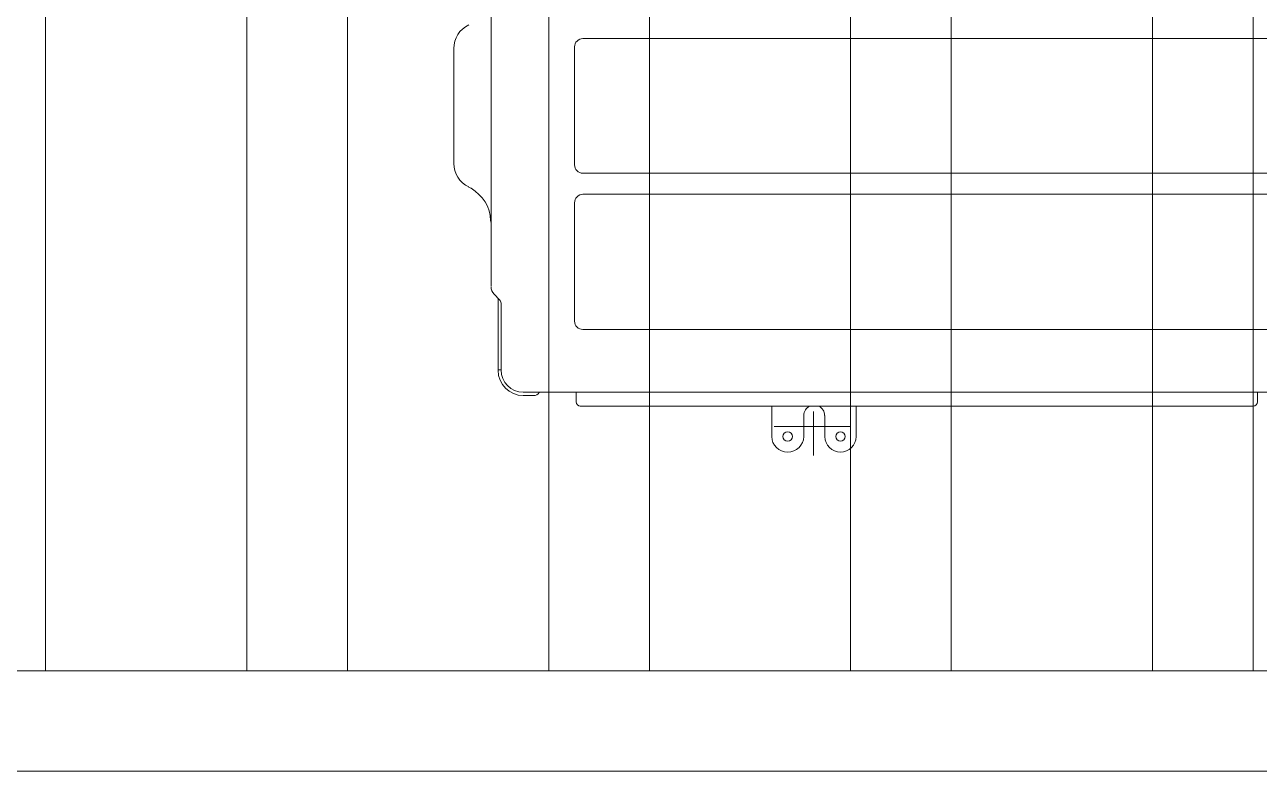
# Model space of a CAD drawing. Header units: inches. Extents: x -114 to 635, y -137 to 57.
# Drawn here: x 214.823 to 215.436, y 27.143 to 27.514 of the extents above; entities that cross this region are included whole.
import ezdxf

# ---------------------------------------------------------------- set-up
doc = ezdxf.new("R2010")
doc.units = ezdxf.units.IN
doc.header["$MEASUREMENT"] = 0
doc.layers.get('0').update_dxf_attribs({"lineweight": 5})
doc.layers.add('HATCH', color=15, linetype='Continuous', lineweight=0)
doc.layers.add('UTILITIES', color=141, linetype='Continuous', lineweight=0)

# ---------------------------------------------------------------- blocks, each defined once
blk = doc.blocks.new('AC PLAN')
for points in [[(195729.12, 93323.08), (195729.12, 93323.08), (195729.12, 93412.91), (195729.12, 93412.91)], [(195717.97, 93363.42), (195713.45, 93361.24), (195710.59, 93356.71), (195710.59, 93351.73)], [(195774.74, 93356.62), (195772.43, 93356.62), (195770.57, 93354.77), (195770.57, 93352.46)], [(195770.57, 93352.63), (195770.57, 93352.63), (195770.57, 93293.8), (195770.57, 93293.8)], [(196151.38, 93356.71), (196151.38, 93356.71), (195774.92, 93356.71), (195774.92, 93356.71)], [(195710.59, 93351.77), (195710.59, 93351.77), (195710.59, 93294.66), (195710.59, 93294.66)], [(195729.12, 93323.08), (195729.12, 93323.08), (195729.12, 93233.52), (195729.12, 93233.52)], [(195710.59, 93294.63), (195710.59, 93289.67), (195713.45, 93285.12), (195717.97, 93282.94)], [(195770.57, 93293.91), (195770.57, 93291.6), (195772.43, 93289.73), (195774.74, 93289.73)], [(196151.38, 93289.73), (196151.38, 93289.73), (195774.92, 93289.73), (195774.92, 93289.73)], [(195774.74, 93279.23), (195772.43, 93279.23), (195770.57, 93277.37), (195770.57, 93275.08)], [(196151.38, 93279.29), (196151.38, 93279.29), (195774.92, 93279.29), (195774.92, 93279.29)], [(195770.57, 93274.95), (195770.57, 93274.95), (195770.57, 93216.42), (195770.57, 93216.42)], [(195729.12, 93233.34), (195729.12, 93231.92), (195729.68, 93230.58), (195730.68, 93229.57)], [(195733.28, 93226.84), (195733.28, 93226.84), (195730.68, 93229.57), (195730.68, 93229.57)], [(195732.61, 93191.78), (195732.61, 93202.81), (195732.61, 93227.54), (195732.61, 93227.54)], [(195734.05, 93225.1), (195733.99, 93225.76), (195733.72, 93226.41), (195733.23, 93226.89)], [(195734.05, 93191.94), (195734.05, 93202.53), (195734.05, 93225.1), (195734.05, 93225.1)], [(195770.57, 93216.23), (195770.57, 93213.94), (195772.43, 93212.07), (195774.74, 93212.07)], [(196151.38, 93212.07), (196151.38, 93212.07), (195774.92, 93212.07), (195774.92, 93212.07)], [(195734.06, 93191.97), (195734.06, 93191.97), (195732.61, 93191.97), (195732.61, 93191.97)], [(195732.61, 93191.78), (195732.61, 93184.84), (195738.18, 93179.22), (195745.04, 93179.22)], [(195734.05, 93191.94), (195734.05, 93185.85), (195738.96, 93180.95), (195745.04, 93180.95)], [(196151.38, 93180.95), (196151.38, 93180.95), (195745.09, 93180.95), (195745.09, 93180.95)], [(195750.25, 93179.22), (195751.38, 93179.22), (195752.43, 93179.82), (195753, 93180.8)], [(195771.44, 93180.95), (195771.44, 93180.95), (195771.44, 93176.29), (195771.44, 93176.29)], [(196109.94, 93180.95), (196109.94, 93180.95), (196109.94, 93176.29), (196109.94, 93176.29)], [(195750.29, 93179.22), (195750.29, 93179.22), (195745.08, 93179.22), (195745.08, 93179.22)], [(195771.44, 93176.12), (195771.44, 93174.95), (195772.33, 93173.98), (195773.44, 93173.98)], [(196107.75, 93173.98), (196108.92, 93173.98), (196109.88, 93174.95), (196109.88, 93176.12)], [(195773.47, 93173.98), (195773.47, 93173.98), (196107.92, 93173.98), (196107.92, 93173.98)], [(195868.53, 93158.93), (195868.53, 93158.93), (195868.53, 93173.99), (195868.53, 93173.99)], [(195887.38, 93173.99), (195885.6, 93173.11), (195884.48, 93171.31), (195884.48, 93169.33)], [(195884.48, 93158.93), (195884.48, 93158.93), (195884.48, 93169.36), (195884.48, 93169.36)], [(195889.27, 93149.38), (195889.27, 93149.38), (195889.27, 93171.34), (195889.27, 93171.34)], [(195894.83, 93169.31), (195894.83, 93171.29), (195893.7, 93173.11), (195891.92, 93173.98)], [(195894.91, 93158.93), (195894.91, 93158.93), (195894.91, 93169.36), (195894.91, 93169.36)], [(195910.56, 93158.93), (195910.56, 93158.93), (195910.56, 93173.99), (195910.56, 93173.99)], [(195869.75, 93163.94), (195869.75, 93163.94), (195907.86, 93163.94), (195907.86, 93163.94)], [(195868.53, 93158.89), (195868.53, 93154.6), (195872.09, 93151.1), (195876.47, 93151.1)], [(195876.47, 93151.1), (195880.85, 93151.1), (195884.41, 93154.6), (195884.41, 93158.89)], [(195894.91, 93158.89), (195894.91, 93154.6), (195898.41, 93151.1), (195902.7, 93151.1)], [(195902.7, 93151.1), (195907.01, 93151.1), (195910.5, 93154.6), (195910.5, 93158.89)]]:
    blk.add_open_spline(points, degree=3)
for points, knots in [([(195729.12, 93265.11), (195729.12, 93265.11), (195728.84, 93266.26), (195728.84, 93266.26), (195728.84, 93266.26), (195728.76, 93272.86), (195724.81, 93278.8), (195719.27, 93282.22), (195719.27, 93282.22), (195719.27, 93282.22), (195717.81, 93282.78), (195717.81, 93282.78)], [0, 0, 0, 0, 0.333333, 0.333333, 0.333333, 0.333333, 0.666667, 0.666667, 0.666667, 0.666667, 1, 1, 1, 1]), ([(195878.91, 93158.89), (195878.91, 93160.16), (195877.81, 93161.18), (195876.47, 93161.18), (195876.47, 93161.18), (195875.13, 93161.18), (195874.05, 93160.16), (195874.05, 93158.89), (195874.05, 93158.89), (195874.05, 93157.63), (195875.13, 93156.6), (195876.47, 93156.6), (195876.47, 93156.6), (195877.81, 93156.6), (195878.91, 93157.63), (195878.91, 93158.89)], [0, 0, 0, 0, 0.25, 0.25, 0.25, 0.25, 0.5, 0.5, 0.5, 0.5, 0.75, 0.75, 0.75, 0.75, 1, 1, 1, 1]), ([(195904.99, 93158.89), (195904.99, 93160.16), (195903.95, 93161.18), (195902.7, 93161.18), (195902.7, 93161.18), (195901.44, 93161.18), (195900.42, 93160.16), (195900.42, 93158.89), (195900.42, 93158.89), (195900.42, 93157.63), (195901.44, 93156.6), (195902.7, 93156.6), (195902.7, 93156.6), (195903.95, 93156.6), (195904.99, 93157.63), (195904.99, 93158.89)], [0, 0, 0, 0, 0.25, 0.25, 0.25, 0.25, 0.5, 0.5, 0.5, 0.5, 0.75, 0.75, 0.75, 0.75, 1, 1, 1, 1])]:
    blk.add_open_spline(points, degree=3, knots=knots)
blk = doc.blocks.new('A$C12bbacd8')
at = {"layer": 'UTILITIES'}
for p, q in [((-4767.17, -1787.5), (-4767.17, -50)), ((-4667.17, -1787.5), (-4667.17, -50)), ((-4617.17, -1787.5), (-4617.17, -50)), ((-4517.17, -1787.5), (-4517.17, -50)), ((-4467.17, -1787.5), (-4467.17, -50)), ((-4367.17, -1787.5), (-4367.17, -50)), ((-4317.17, -1787.5), (-4317.17, -50)), ((-4217.17, -1787.5), (-4217.17, -50)), ((-4167.17, -1787.5), (-4167.17, -50))]:
    blk.add_line(p, q, dxfattribs=at)
for points in [[(-5867.17, 0), (0, 0), (0, -1837.5), (-5867.17, -1837.5)], [(-5817.17, -50), (-50, -50), (-50, -1787.5), (-5817.17, -1787.5)]]:
    blk.add_lwpolyline(points, close=True, dxfattribs=at)
blk.add_blockref('AC PLAN', (-200274.92, -94830.04), dxfattribs=at)

msp = doc.modelspace()

# ---------------------------------------------------------------- block references
at = {"layer": 'HATCH', "xscale": 0.001, "yscale": 0.001, "zscale": 0.001}
msp.add_blockref('A$C12bbacd8', (219.60025, 28.98048), dxfattribs=at)

doc.saveas('drawing.dxf')
